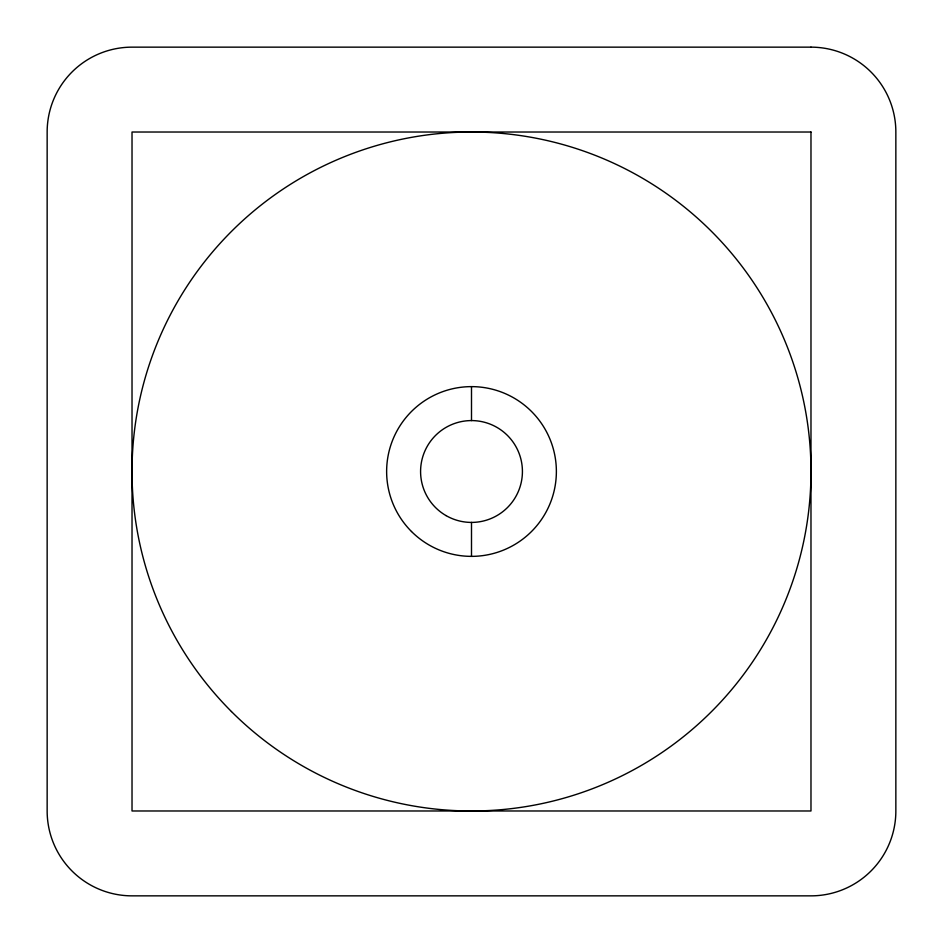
<?xml version="1.0" encoding="UTF-8"?>
<svg xmlns="http://www.w3.org/2000/svg" width="943" height="943" viewBox="0 0 943 943"><rect width="100%" height="100%" fill="white"/><g stroke="black" fill="none" stroke-linecap="round" stroke-linejoin="round"><path stroke-width="1.41" d="M471.5 386.63L471.5 420.578M471.5 522.422L471.5 556.37M810.98 47.15L132.02 47.15A84.87 84.87 0 0 0 47.15 132.02L47.15 810.98A84.87 84.87 0 0 0 132.02 895.85L810.98 895.85A84.87 84.87 0 0 0 895.85 810.98L895.85 132.02A84.87 84.87 0 0 0 810.98 47.15M810.98 132.02L132.02 132.02L132.02 810.98L810.98 810.98L810.98 132.02M231.448 711.552A339.48 339.48 0 0 0 799.416 559.364A339.48 339.48 0 0 0 383.636 143.584A339.48 339.48 0 0 0 231.448 711.552M411.49 531.51A84.87 84.87 0 0 0 553.482 493.46A84.87 84.87 0 0 0 449.54 389.518A84.87 84.87 0 0 0 411.49 531.51M446.039 515.597A50.922 50.922 0 0 0 522.422 471.5A50.922 50.922 0 0 0 446.039 427.403A50.922 50.922 0 0 0 446.039 515.597"/></g></svg>
